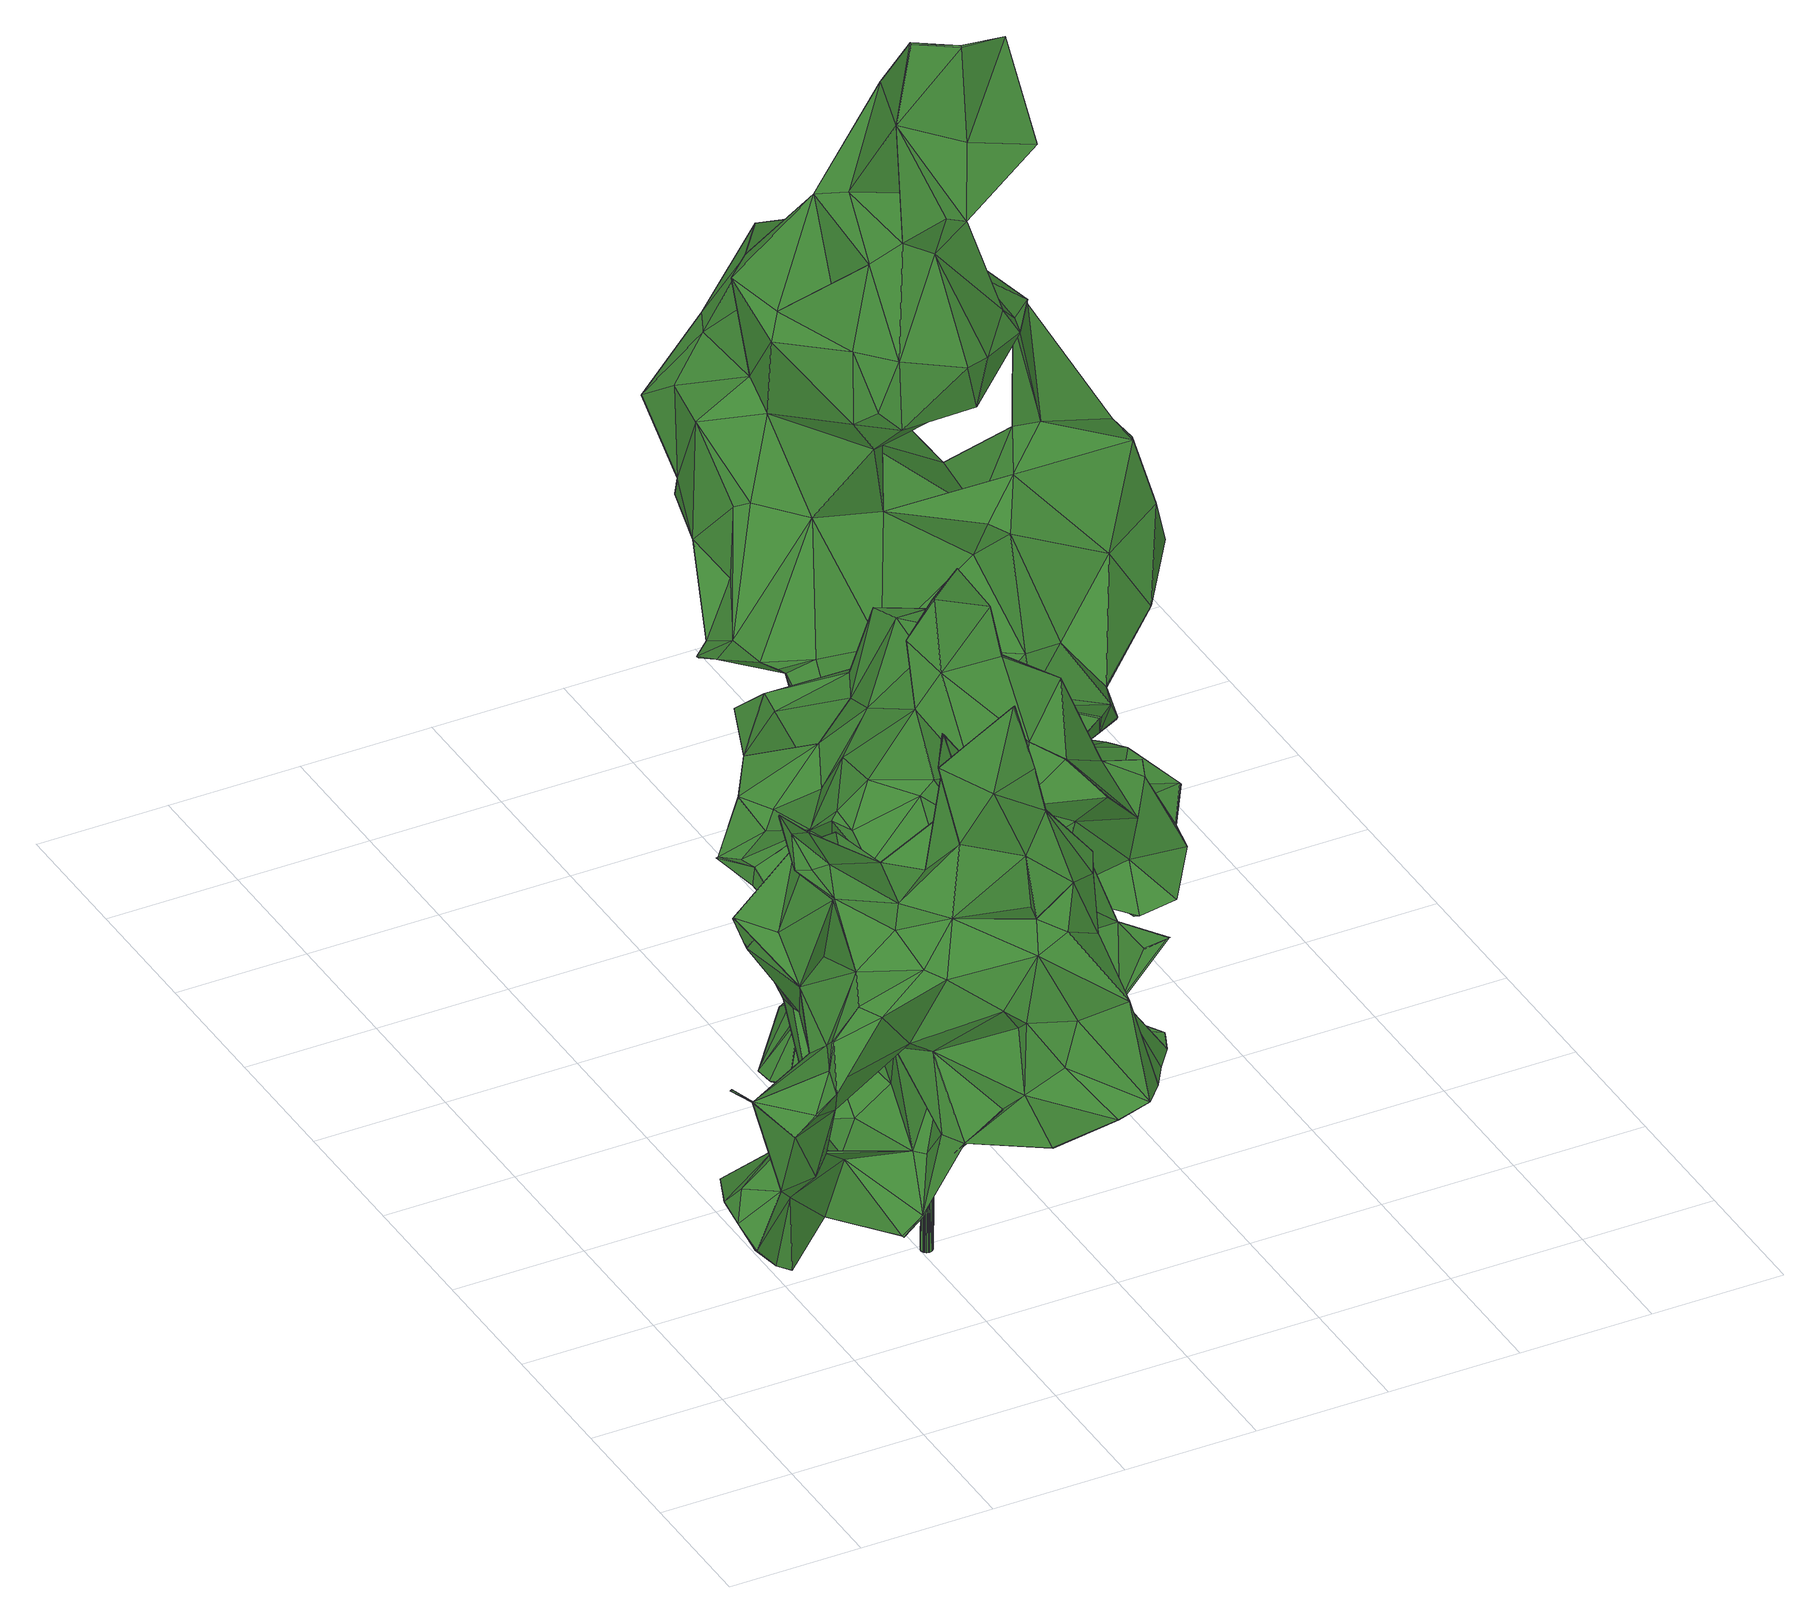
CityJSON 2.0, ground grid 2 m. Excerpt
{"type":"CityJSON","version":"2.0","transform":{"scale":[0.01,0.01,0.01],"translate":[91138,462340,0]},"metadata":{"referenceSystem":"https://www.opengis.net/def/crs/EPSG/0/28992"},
"CityObjects":{
"tree1":{"type":"SolitaryVegetationObject","attributes":{"gtid":80,"crown_width_m":5.77,"crown_median_z":4.52,"trunk_H_m":3.71,"trunk_DBH_m":0.172,"trunk_radius_m":0.0861,"trunk_base_height_m":0.81,"original_gtid":"81"},"geometry":[{"type":"Solid","lod":"3","boundaries":[[[[0,1,2]],[[3,4,5]],[[6,7,8]],[[9,10,11]],[[12,13,14]],[[15,16,17]],[[18,19,20]],[[18,20,21]],[[11,22,23]],[[20,24,21]],[[25,26,27]],[[28,29,30]],[[31,30,29]],[[32,19,33]],[[34,35,36]],[[37,6,8]],[[38,39,40]],[[41,42,43]],[[44,45,46]],[[47,46,45]],[[48,35,49]],[[0,50,51]],[[52,0,51]],[[48,49,19]],[[53,10,54]],[[21,24,41]],[[55,56,14]],[[57,45,58]],[[43,42,59]],[[44,60,61]],[[62,63,61]],[[64,65,30]],[[66,30,65]],[[67,68,69]],[[58,45,70]],[[61,71,62]],[[72,73,74]],[[55,75,56]],[[76,2,77]],[[78,79,80]],[[81,82,80]],[[20,19,32]],[[74,83,72]],[[61,84,71]],[[16,85,86]],[[16,87,85]],[[44,61,88]],[[32,24,20]],[[38,89,90]],[[91,92,93]],[[94,59,95]],[[96,97,98]],[[99,100,101]],[[99,101,102]],[[103,4,104]],[[63,22,105]],[[27,106,107]],[[108,106,27]],[[64,109,110]],[[111,112,99]],[[100,99,112]],[[27,113,25]],[[114,25,113]],[[62,22,63]],[[100,115,116]],[[117,50,43]],[[118,119,120]],[[118,120,121]],[[10,122,123]],[[71,84,124]],[[125,5,4]],[[121,31,47]],[[31,29,47]],[[63,126,88]],[[127,128,129]],[[96,72,83]],[[130,131,132]],[[71,124,62]],[[62,124,133]],[[127,134,135]],[[94,95,87]],[[11,105,22]],[[136,78,137]],[[83,97,96]],[[102,138,67]],[[139,138,102]],[[140,9,23]],[[141,142,53]],[[123,143,144]],[[123,122,143]],[[140,23,22]],[[87,145,146]],[[46,29,147]],[[93,138,139]],[[96,1,73]],[[104,148,149]],[[22,150,140]],[[140,150,151]],[[151,150,133]],[[152,136,153]],[[14,67,69]],[[22,62,150]],[[91,51,117]],[[91,52,51]],[[133,150,62]],[[82,11,10]],[[103,149,154]],[[23,9,11]],[[155,68,156]],[[53,157,141]],[[158,141,157]],[[138,159,67]],[[73,72,96]],[[152,35,136]],[[66,65,64]],[[103,25,160]],[[66,28,30]],[[2,161,77]],[[43,92,117]],[[91,117,92]],[[36,162,163]],[[164,18,21]],[[109,31,165]],[[109,30,31]],[[111,99,67]],[[14,111,67]],[[29,28,147]],[[12,17,166]],[[167,168,169]],[[170,171,172]],[[173,174,6]],[[173,6,55]],[[155,156,175]],[[169,168,40]],[[61,176,84]],[[108,27,26]],[[92,43,59]],[[105,11,82]],[[124,177,178]],[[74,179,180]],[[24,181,42]],[[86,85,95]],[[87,95,85]],[[8,182,37]],[[180,98,97]],[[180,97,74]],[[61,60,183]],[[128,61,183]],[[142,5,123]],[[184,185,162]],[[163,53,54]],[[107,130,186]],[[187,89,38]],[[169,40,177]],[[77,188,76]],[[123,34,80]],[[145,87,16]],[[189,1,96]],[[130,114,113]],[[173,14,13]],[[155,15,68]],[[184,162,48]],[[190,191,192]],[[121,125,103]],[[170,193,115]],[[50,194,195]],[[48,196,18]],[[66,197,28]],[[148,185,149]],[[198,115,193]],[[14,56,111]],[[199,66,64]],[[199,64,200]],[[201,179,202]],[[31,121,120]],[[44,88,126]],[[77,131,203]],[[77,203,188]],[[204,91,205]],[[67,99,102]],[[131,200,132]],[[206,89,207]],[[169,177,134]],[[74,73,205]],[[35,34,57]],[[125,123,5]],[[95,208,86]],[[86,208,181]],[[91,204,52]],[[209,189,96]],[[103,104,149]],[[14,69,210]],[[175,159,211]],[[81,80,212]],[[0,154,149]],[[112,111,115]],[[111,170,115]],[[154,26,103]],[[25,103,26]],[[130,213,186]],[[130,107,188]],[[107,186,27]],[[31,120,119]],[[42,41,24]],[[214,98,215]],[[152,49,35]],[[216,32,217]],[[216,217,218]],[[188,203,219]],[[131,219,203]],[[66,170,172]],[[74,97,83]],[[130,110,109]],[[4,103,125]],[[75,172,171]],[[170,75,171]],[[139,205,93]],[[134,177,135]],[[84,135,177]],[[151,220,140]],[[9,140,220]],[[9,220,10]],[[54,10,220]],[[192,134,190]],[[76,26,2]],[[164,194,18]],[[132,110,130]],[[75,221,37]],[[6,221,55]],[[75,55,221]],[[125,121,222]],[[144,143,223]],[[80,82,10]],[[198,116,115]],[[0,2,154]],[[217,33,224]],[[193,170,199]],[[66,199,170]],[[169,134,192]],[[169,192,182]],[[182,192,37]],[[146,145,175]],[[94,146,59]],[[87,146,94]],[[147,225,44]],[[46,147,44]],[[80,44,212]],[[3,5,158]],[[156,68,67]],[[208,226,42]],[[40,178,177]],[[220,137,54]],[[42,181,208]],[[187,33,19]],[[16,227,17]],[[8,17,227]],[[130,219,131]],[[130,188,219]],[[64,132,200]],[[77,214,228]],[[193,228,214]],[[193,77,228]],[[81,105,82]],[[4,3,104]],[[148,104,3]],[[19,89,187]],[[19,49,89]],[[44,80,79]],[[44,79,70]],[[12,210,229]],[[14,210,12]],[[198,98,101]],[[215,98,198]],[[121,47,34]],[[148,162,185]],[[136,137,207]],[[93,92,211]],[[204,1,0]],[[0,230,204]],[[178,40,39]],[[173,55,14]],[[60,231,183]],[[58,35,57]],[[114,118,121]],[[30,109,64]],[[34,36,163]],[[222,121,34]],[[212,126,63]],[[123,125,222]],[[123,222,34]],[[1,204,73]],[[38,90,39]],[[108,26,76]],[[121,160,25]],[[114,121,25]],[[121,103,160]],[[154,2,26]],[[80,10,123]],[[190,134,127]],[[119,118,130]],[[186,213,27]],[[113,213,130]],[[34,47,57]],[[78,34,163]],[[34,78,80]],[[113,27,213]],[[132,64,110]],[[200,131,199]],[[216,86,181]],[[216,181,32]],[[59,226,95]],[[128,183,129]],[[145,16,15]],[[155,145,15]],[[155,175,145]],[[46,47,29]],[[187,168,167]],[[117,51,50]],[[76,106,108]],[[105,212,63]],[[81,212,105]],[[218,232,216]],[[86,232,16]],[[86,216,232]],[[95,226,208]],[[7,6,174]],[[100,112,115]],[[170,56,75]],[[111,56,170]],[[44,231,60]],[[84,177,124]],[[135,233,127]],[[128,127,233]],[[176,128,233]],[[176,233,135]],[[188,106,76]],[[107,106,188]],[[17,12,234]],[[17,234,15]],[[235,234,229]],[[12,229,234]],[[234,235,236]],[[235,210,68]],[[229,210,235]],[[215,198,193]],[[179,74,202]],[[69,68,210]],[[96,98,209]],[[101,98,180]],[[148,3,158]],[[18,196,19]],[[36,35,162]],[[207,220,178]],[[212,44,126]],[[133,124,178]],[[178,220,151]],[[178,151,133]],[[230,52,204]],[[0,52,230]],[[61,128,176]],[[141,5,142]],[[158,5,141]],[[67,159,156]],[[93,211,138]],[[201,102,179]],[[54,137,163]],[[158,237,148]],[[162,148,237]],[[136,207,89]],[[58,70,136]],[[70,79,136]],[[136,35,58]],[[78,136,79]],[[77,238,131]],[[193,238,77]],[[130,118,114]],[[130,165,119]],[[199,238,193]],[[66,172,191]],[[91,93,205]],[[156,159,175]],[[211,159,138]],[[184,194,50]],[[59,239,92]],[[146,239,59]],[[102,101,180]],[[43,50,195]],[[149,185,0]],[[164,41,195]],[[164,21,41]],[[41,43,195]],[[61,63,88]],[[28,197,147]],[[240,147,197]],[[119,165,31]],[[191,240,197]],[[102,180,179]],[[147,231,225]],[[201,139,102]],[[17,8,166]],[[7,166,8]],[[57,47,45]],[[204,205,73]],[[205,139,202]],[[205,202,74]],[[70,45,44]],[[44,225,231]],[[190,240,191]],[[147,240,231]],[[183,231,240]],[[129,183,240]],[[129,240,127]],[[190,127,240]],[[142,122,53]],[[10,53,122]],[[163,157,53]],[[48,162,35]],[[163,158,157]],[[89,153,136]],[[122,223,143]],[[142,223,122]],[[142,123,144]],[[142,144,223]],[[191,197,66]],[[192,241,37]],[[130,109,165]],[[49,153,89]],[[75,241,172]],[[37,241,75]],[[191,241,192]],[[172,241,191]],[[207,178,206]],[[89,206,90]],[[48,19,196]],[[187,242,218]],[[207,137,220]],[[182,242,169]],[[242,167,169]],[[232,218,242]],[[232,242,182]],[[243,232,182]],[[187,167,242]],[[214,189,209]],[[214,209,98]],[[218,224,187]],[[201,202,139]],[[199,131,238]],[[50,185,184]],[[211,92,239]],[[211,239,175]],[[175,239,146]],[[184,244,194]],[[18,194,244]],[[195,194,164]],[[173,13,174]],[[166,13,12]],[[166,7,13]],[[174,13,7]],[[218,217,224]],[[224,33,187]],[[217,32,33]],[[24,32,181]],[[42,226,59]],[[18,244,48]],[[184,48,244]],[[50,0,185]],[[245,68,15]],[[38,40,168]],[[38,168,187]],[[163,237,158]],[[78,163,137]],[[1,161,2]],[[77,161,214]],[[214,161,189]],[[189,161,1]],[[214,215,193]],[[198,101,116]],[[100,116,101]],[[152,153,49]],[[232,227,16]],[[243,227,232]],[[243,8,227]],[[243,182,8]],[[206,39,90]],[[178,39,206]],[[37,221,6]],[[162,237,163]],[[234,236,15]],[[245,15,236]],[[245,236,68]],[[235,68,236]],[[135,84,176]],[[246,247,248]],[[246,248,249]],[[249,248,250]],[[249,250,251]],[[248,247,252]],[[248,252,250]],[[250,252,253]],[[250,253,251]],[[252,247,254]],[[252,254,253]],[[253,254,255]],[[253,255,251]],[[254,247,256]],[[254,256,255]],[[255,256,257]],[[255,257,251]],[[256,247,258]],[[256,258,257]],[[257,258,259]],[[257,259,251]],[[258,247,260]],[[258,260,259]],[[259,260,261]],[[259,261,251]],[[260,247,262]],[[260,262,261]],[[261,262,263]],[[261,263,251]],[[262,247,264]],[[262,264,263]],[[263,264,265]],[[263,265,251]],[[264,247,266]],[[264,266,265]],[[265,266,267]],[[265,267,251]],[[266,247,268]],[[266,268,267]],[[267,268,269]],[[267,269,251]],[[268,247,270]],[[268,270,269]],[[269,270,271]],[[269,271,251]],[[270,247,272]],[[270,272,271]],[[271,272,273]],[[271,273,251]],[[272,247,274]],[[272,274,273]],[[273,274,275]],[[273,275,251]],[[274,247,276]],[[274,276,275]],[[275,276,277]],[[275,277,251]],[[276,247,278]],[[276,278,277]],[[277,278,279]],[[277,279,251]],[[278,247,280]],[[278,280,279]],[[279,280,281]],[[279,281,251]],[[280,247,282]],[[280,282,281]],[[281,282,283]],[[281,283,251]],[[282,247,284]],[[282,284,283]],[[283,284,285]],[[283,285,251]],[[284,247,286]],[[284,286,285]],[[285,286,287]],[[285,287,251]],[[286,247,288]],[[286,288,287]],[[287,288,289]],[[287,289,251]],[[288,247,290]],[[288,290,289]],[[289,290,291]],[[289,291,251]],[[290,247,292]],[[290,292,291]],[[291,292,293]],[[291,293,251]],[[292,247,294]],[[292,294,293]],[[293,294,295]],[[293,295,251]],[[294,247,246]],[[294,246,295]],[[295,246,249]],[[295,249,251]]]]}]},
"tree2":{"type":"SolitaryVegetationObject","attributes":{"gtid":81,"crown_width_m":6.3,"crown_median_z":4.28,"trunk_H_m":3.61,"trunk_DBH_m":0.186,"trunk_radius_m":0.093,"trunk_base_height_m":0.67,"original_gtid":"82"},"geometry":[{"type":"Solid","lod":"3","boundaries":[[[[296,297,298]],[[299,300,301]],[[302,303,304]],[[305,306,307]],[[308,309,310]],[[311,312,313]],[[314,315,316]],[[316,315,317]],[[318,319,320]],[[313,321,322]],[[323,324,325]],[[326,325,324]],[[327,328,329]],[[330,331,332]],[[333,334,335]],[[301,313,336]],[[337,299,338]],[[337,338,339]],[[340,341,342]],[[343,344,345]],[[346,347,320]],[[348,349,350]],[[311,313,322]],[[351,309,352]],[[299,336,313]],[[299,312,338]],[[353,338,312]],[[354,355,356]],[[357,358,359]],[[340,347,341]],[[360,361,362]],[[335,334,363]],[[364,365,366]],[[367,368,369]],[[370,347,346]],[[371,372,373]],[[371,373,374]],[[375,376,377]],[[311,322,378]],[[341,370,379]],[[322,321,343]],[[380,378,343]],[[344,381,382]],[[383,339,384]],[[385,386,377]],[[387,388,323]],[[321,301,381]],[[389,390,391]],[[343,345,392]],[[374,373,317]],[[375,377,386]],[[373,372,393]],[[364,394,395]],[[333,363,334]],[[396,328,397]],[[314,398,315]],[[375,399,360]],[[375,360,362]],[[386,400,399]],[[311,401,353]],[[354,356,350]],[[402,403,404]],[[405,364,406]],[[364,366,406]],[[407,408,409]],[[394,405,410]],[[394,410,411]],[[399,375,386]],[[376,375,362]],[[412,413,376]],[[414,380,343]],[[316,379,370]],[[415,416,417]],[[418,417,416]],[[419,420,421]],[[410,416,415]],[[411,422,351]],[[357,411,351]],[[389,391,423]],[[297,389,423]],[[414,424,425]],[[323,426,427]],[[301,321,313]],[[392,414,343]],[[428,429,430]],[[428,430,401]],[[298,431,296]],[[329,328,432]],[[425,433,414]],[[425,434,433]],[[350,356,348]],[[435,349,436]],[[306,437,307]],[[438,439,440]],[[441,387,442]],[[296,443,297]],[[444,445,403]],[[332,446,447]],[[345,344,448]],[[449,450,315]],[[431,450,449]],[[377,376,413]],[[451,452,328]],[[451,328,327]],[[453,454,446]],[[363,455,335]],[[332,456,455]],[[331,456,332]],[[325,457,458]],[[459,314,448]],[[454,460,446]],[[340,342,372]],[[461,462,451]],[[354,435,463]],[[350,435,354]],[[407,409,464]],[[352,308,358]],[[400,408,399]],[[390,389,405]],[[405,406,390]],[[455,465,335]],[[323,325,387]],[[354,463,466]],[[326,324,323]],[[396,308,333]],[[356,355,348]],[[385,377,413]],[[438,467,468]],[[469,449,470]],[[322,343,378]],[[471,472,473]],[[382,474,475]],[[409,408,476]],[[409,476,456]],[[477,309,351]],[[478,318,479]],[[472,320,347]],[[480,314,316]],[[310,481,363]],[[454,481,310]],[[340,372,473]],[[477,458,457]],[[482,469,443]],[[465,455,476]],[[370,346,483]],[[370,483,316]],[[423,391,484]],[[462,461,368]],[[462,368,485]],[[315,398,449]],[[388,419,421]],[[407,464,440]],[[357,351,486]],[[442,417,441]],[[330,487,436]],[[387,325,442]],[[330,332,447]],[[437,444,488]],[[426,489,487]],[[382,475,448]],[[459,448,475]],[[392,345,448]],[[374,412,371]],[[446,490,453]],[[482,431,469]],[[296,431,482]],[[477,457,326]],[[491,492,493]],[[491,302,492]],[[449,469,431]],[[445,404,403]],[[315,450,492]],[[494,495,461]],[[482,443,296]],[[340,473,347]],[[434,424,496]],[[392,496,424]],[[335,465,497]],[[305,402,498]],[[342,341,379]],[[474,498,402]],[[357,452,499]],[[395,357,499]],[[319,483,320]],[[474,500,498]],[[395,411,357]],[[501,433,434]],[[310,363,333]],[[368,461,369]],[[502,503,339]],[[448,504,505]],[[351,417,477]],[[426,323,489]],[[325,326,457]],[[440,506,438]],[[387,441,437]],[[507,437,306]],[[359,397,452]],[[411,415,422]],[[496,508,434]],[[505,392,448]],[[505,496,392]],[[317,492,374]],[[315,492,317]],[[509,462,390]],[[354,501,510]],[[511,510,501]],[[415,417,422]],[[351,422,417]],[[387,419,388]],[[506,355,438]],[[396,397,308]],[[507,512,513]],[[306,512,507]],[[298,514,302]],[[303,302,514]],[[513,515,420]],[[515,516,420]],[[485,368,517]],[[336,299,301]],[[353,502,339]],[[360,399,407]],[[335,396,333]],[[335,497,396]],[[452,357,359]],[[368,518,517]],[[368,367,518]],[[404,519,520]],[[469,521,443]],[[347,370,341]],[[374,492,302]],[[348,355,506]],[[484,297,423]],[[297,484,298]],[[330,447,487]],[[445,418,404]],[[513,420,419]],[[364,405,394]],[[325,458,442]],[[407,439,360]],[[452,451,509]],[[462,509,451]],[[321,344,343]],[[381,344,321]],[[470,521,469]],[[331,506,456]],[[426,487,447]],[[426,447,460]],[[446,460,447]],[[381,301,522]],[[381,522,474]],[[405,523,520]],[[387,437,507]],[[419,387,507]],[[362,371,376]],[[489,524,487]],[[453,481,454]],[[515,498,516]],[[307,525,305]],[[526,527,528]],[[475,402,529]],[[395,499,364]],[[371,362,361]],[[371,361,473]],[[510,467,355]],[[510,355,354]],[[515,513,498]],[[305,498,513]],[[530,403,402]],[[462,391,390]],[[401,430,353]],[[412,376,371]],[[367,369,413]],[[369,385,413]],[[374,304,412]],[[302,304,374]],[[448,531,504]],[[527,526,532]],[[531,448,314]],[[474,382,381]],[[400,386,494]],[[396,497,328]],[[433,354,466]],[[433,466,429]],[[393,379,533]],[[407,440,439]],[[455,490,332]],[[332,490,446]],[[455,363,490]],[[453,490,363]],[[382,448,344]],[[366,365,406]],[[511,501,434]],[[337,522,300]],[[337,300,299]],[[339,503,463]],[[358,486,352]],[[474,522,534]],[[445,441,418]],[[506,349,348]],[[496,531,478]],[[511,479,510]],[[459,398,314]],[[522,301,300]],[[453,363,481]],[[507,513,419]],[[514,298,484]],[[529,470,535]],[[532,526,471]],[[467,479,526]],[[462,536,391]],[[443,537,297]],[[538,297,537]],[[478,508,496]],[[529,459,475]],[[520,538,402]],[[402,404,520]],[[524,539,540]],[[372,342,379]],[[430,429,503]],[[514,541,303]],[[517,541,514]],[[442,458,417]],[[477,417,458]],[[435,436,463]],[[339,463,436]],[[339,436,487]],[[346,320,483]],[[472,318,320]],[[372,371,473]],[[524,323,539]],[[489,323,524]],[[318,472,471]],[[526,318,471]],[[473,472,347]],[[393,372,379]],[[330,436,349]],[[542,319,480]],[[494,386,495]],[[353,312,311]],[[460,427,426]],[[383,337,339]],[[411,395,394]],[[313,312,299]],[[339,338,353]],[[318,526,479]],[[390,365,509]],[[385,495,386]],[[369,495,385]],[[491,298,302]],[[397,359,358]],[[506,330,349]],[[319,318,480]],[[521,537,443]],[[464,409,456]],[[465,476,400]],[[408,407,399]],[[538,537,402]],[[367,413,412]],[[317,393,533]],[[367,412,304]],[[367,304,303]],[[400,494,465]],[[361,439,471]],[[506,440,464]],[[506,464,456]],[[506,331,330]],[[373,393,317]],[[468,439,438]],[[532,439,468]],[[456,476,455]],[[333,308,310]],[[414,428,380]],[[380,428,378]],[[537,521,529]],[[537,529,402]],[[521,470,529]],[[529,535,543]],[[403,530,488]],[[444,403,488]],[[445,444,441]],[[418,441,417]],[[388,539,323]],[[479,511,508]],[[479,508,478]],[[483,480,316]],[[542,480,483]],[[475,474,402]],[[467,510,479]],[[533,379,316]],[[459,543,535]],[[398,459,535]],[[449,535,470]],[[398,535,449]],[[353,430,502]],[[471,473,361]],[[408,400,476]],[[361,360,439]],[[467,438,355]],[[468,467,528]],[[468,528,527]],[[526,528,467]],[[452,397,328]],[[310,309,454]],[[454,309,477]],[[491,493,298]],[[298,493,431]],[[461,495,369]],[[431,493,450]],[[492,450,493]],[[532,468,527]],[[471,439,532]],[[352,309,308]],[[406,365,390]],[[432,328,497]],[[451,327,494]],[[327,329,465]],[[494,327,465]],[[451,494,461]],[[411,410,415]],[[530,402,305]],[[305,525,530]],[[354,433,501]],[[437,488,525]],[[307,437,525]],[[525,488,530]],[[441,444,437]],[[305,512,306]],[[513,512,305]],[[531,314,544]],[[542,483,319]],[[480,544,314]],[[318,544,480]],[[520,523,538]],[[478,544,318]],[[478,531,544]],[[505,504,496]],[[496,504,531]],[[459,529,543]],[[383,384,540]],[[316,317,533]],[[487,384,339]],[[425,424,434]],[[392,424,414]],[[477,326,454]],[[308,397,358]],[[502,430,503]],[[465,329,432]],[[432,497,465]],[[534,498,500]],[[534,500,474]],[[534,516,498]],[[540,539,383]],[[421,383,539]],[[421,539,388]],[[414,433,428]],[[433,429,428]],[[519,416,410]],[[404,416,519]],[[404,418,416]],[[311,428,401]],[[378,428,311]],[[350,349,435]],[[520,410,405]],[[519,410,520]],[[364,499,365]],[[509,365,452]],[[452,365,499]],[[487,540,384]],[[351,352,486]],[[358,357,486]],[[389,297,523]],[[538,523,297]],[[405,389,523]],[[383,522,337]],[[522,383,534]],[[326,323,427]],[[434,508,511]],[[421,420,383]],[[383,420,534]],[[420,516,534]],[[454,427,460]],[[326,427,454]],[[303,541,367]],[[367,541,518]],[[517,518,541]],[[524,540,545]],[[540,487,545]],[[524,545,487]],[[466,463,503]],[[466,503,429]],[[462,485,546]],[[536,462,546]],[[517,546,485]],[[517,514,546]],[[514,484,546]],[[391,546,484]],[[536,546,391]],[[547,548,549]],[[547,549,550]],[[550,549,551]],[[550,551,552]],[[549,548,553]],[[549,553,551]],[[551,553,554]],[[551,554,552]],[[553,548,555]],[[553,555,554]],[[554,555,556]],[[554,556,552]],[[555,548,557]],[[555,557,556]],[[556,557,558]],[[556,558,552]],[[557,548,559]],[[557,559,558]],[[558,559,560]],[[558,560,552]],[[559,548,561]],[[559,561,560]],[[560,561,562]],[[560,562,552]],[[561,548,563]],[[561,563,562]],[[562,563,564]],[[562,564,552]],[[563,548,565]],[[563,565,564]],[[564,565,566]],[[564,566,552]],[[565,548,567]],[[565,567,566]],[[566,567,568]],[[566,568,552]],[[567,548,569]],[[567,569,568]],[[568,569,570]],[[568,570,552]],[[569,548,571]],[[569,571,570]],[[570,571,572]],[[570,572,552]],[[571,548,573]],[[571,573,572]],[[572,573,574]],[[572,574,552]],[[573,548,575]],[[573,575,574]],[[574,575,576]],[[574,576,552]],[[575,548,577]],[[575,577,576]],[[576,577,578]],[[576,578,552]],[[577,548,579]],[[577,579,578]],[[578,579,580]],[[578,580,552]],[[579,548,581]],[[579,581,580]],[[580,581,582]],[[580,582,552]],[[581,548,583]],[[581,583,582]],[[582,583,584]],[[582,584,552]],[[583,548,585]],[[583,585,584]],[[584,585,586]],[[584,586,552]],[[585,548,587]],[[585,587,586]],[[586,587,588]],[[586,588,552]],[[587,548,589]],[[587,589,588]],[[588,589,590]],[[588,590,552]],[[589,548,591]],[[589,591,590]],[[590,591,592]],[[590,592,552]],[[591,548,593]],[[591,593,592]],[[592,593,594]],[[592,594,552]],[[593,548,595]],[[593,595,594]],[[594,595,596]],[[594,596,552]],[[595,548,547]],[[595,547,596]],[[596,547,550]],[[596,550,552]]]]}]},
"tree3":{"type":"SolitaryVegetationObject","attributes":{"gtid":56,"crown_width_m":6.75,"crown_median_z":4.76,"trunk_H_m":4.23,"trunk_DBH_m":0.224,"trunk_radius_m":0.112,"trunk_base_height_m":0.53,"original_gtid":"56"},"geometry":[{"type":"Solid","lod":"3","boundaries":[[[[597,598,599]],[[600,601,602]],[[603,604,605]],[[606,605,604]],[[607,608,609]],[[599,610,611]],[[612,613,614]],[[615,616,617]],[[618,619,620]],[[618,620,621]],[[622,623,624]],[[625,626,627]],[[628,608,607]],[[629,630,631]],[[632,633,634]],[[597,635,598]],[[601,636,637]],[[638,639,608]],[[640,641,642]],[[643,644,645]],[[643,645,646]],[[647,648,649]],[[650,605,606]],[[651,652,653]],[[654,655,656]],[[657,655,654]],[[601,600,636]],[[658,659,660]],[[661,659,658]],[[606,604,662]],[[663,664,665]],[[666,667,637]],[[668,666,637]],[[669,656,655]],[[669,655,670]],[[671,672,673]],[[673,674,671]],[[675,676,677]],[[678,664,663]],[[670,679,680]],[[681,682,683]],[[680,679,684]],[[685,686,679]],[[687,686,685]],[[634,688,632]],[[689,690,691]],[[604,692,662]],[[651,688,634]],[[602,601,667]],[[602,667,693]],[[630,694,695]],[[618,621,690]],[[696,697,698]],[[676,699,640]],[[695,603,605]],[[631,695,605]],[[683,682,700]],[[695,631,630]],[[631,605,650]],[[631,650,629]],[[701,702,652]],[[701,652,651]],[[692,604,683]],[[603,683,604]],[[703,704,705]],[[706,707,609]],[[708,611,661]],[[614,638,612]],[[709,710,711]],[[681,603,694]],[[712,713,714]],[[681,629,682]],[[637,667,601]],[[622,715,684]],[[622,684,716]],[[717,718,719]],[[717,719,720]],[[721,608,628]],[[722,649,723]],[[640,724,725]],[[625,627,645]],[[608,639,706]],[[726,684,727]],[[647,649,696]],[[704,728,729]],[[661,730,659]],[[682,730,661]],[[731,641,725]],[[654,656,732]],[[733,734,735]],[[693,600,602]],[[719,718,736]],[[719,736,725]],[[642,641,737]],[[618,690,711]],[[712,648,713]],[[638,614,639]],[[697,738,650]],[[629,650,738]],[[639,614,739]],[[639,739,740]],[[716,686,741]],[[664,678,732]],[[676,642,737]],[[676,737,677]],[[660,738,697]],[[635,646,645]],[[742,710,743]],[[651,744,745]],[[746,654,732]],[[747,746,732]],[[635,658,646]],[[600,693,740]],[[746,748,654]],[[658,643,646]],[[749,750,751]],[[752,597,708]],[[753,754,714]],[[660,643,658]],[[752,658,635]],[[659,730,629]],[[709,743,710]],[[687,755,686]],[[622,624,715]],[[714,713,698]],[[756,636,757]],[[756,757,739]],[[702,758,714]],[[714,758,712]],[[745,759,712]],[[708,597,599]],[[630,629,694]],[[637,760,632]],[[761,632,760]],[[698,697,753]],[[698,753,714]],[[675,699,676]],[[635,597,752]],[[762,739,757]],[[762,757,636]],[[763,626,716]],[[763,716,741]],[[598,616,599]],[[726,727,715]],[[641,764,737]],[[726,715,624]],[[657,685,765]],[[737,764,677]],[[617,751,672]],[[735,734,720]],[[664,766,665]],[[600,740,762]],[[600,762,636]],[[767,761,760]],[[767,760,768]],[[761,742,747]],[[732,656,664]],[[753,769,754]],[[725,724,719]],[[720,719,724]],[[656,766,664]],[[770,690,771]],[[745,772,759]],[[773,772,745]],[[749,751,598]],[[617,598,751]],[[703,735,774]],[[749,598,775]],[[685,679,776]],[[685,776,765]],[[769,702,754]],[[699,777,640]],[[725,641,640]],[[714,754,702]],[[632,761,663]],[[642,676,640]],[[721,638,608]],[[651,653,778]],[[651,778,688]],[[625,644,649]],[[625,649,722]],[[718,733,626]],[[718,626,763]],[[731,764,641]],[[681,683,603]],[[670,680,779]],[[670,779,656]],[[681,694,629]],[[663,633,632]],[[609,615,780]],[[743,747,742]],[[781,782,615]],[[702,769,653]],[[742,761,783]],[[742,783,614]],[[784,772,785]],[[677,786,621]],[[729,728,668]],[[643,660,787]],[[735,628,780]],[[735,780,774]],[[788,697,787]],[[614,613,742]],[[710,742,613]],[[644,696,649]],[[633,665,789]],[[633,789,634]],[[784,790,722]],[[691,690,770]],[[764,786,677]],[[733,705,749]],[[703,705,733]],[[623,784,624]],[[784,726,624]],[[716,626,622]],[[790,791,722]],[[622,791,790]],[[626,791,622]],[[612,699,675]],[[778,668,688]],[[747,743,746]],[[768,756,739]],[[774,792,704]],[[792,693,728]],[[695,694,603]],[[614,768,739]],[[615,774,616]],[[780,616,774]],[[731,725,736]],[[689,709,711]],[[640,777,724]],[[721,724,777]],[[700,673,662]],[[700,662,692]],[[792,728,704]],[[759,648,712]],[[755,793,718]],[[794,795,697]],[[773,785,772]],[[599,611,708]],[[781,672,671]],[[673,796,794]],[[774,615,609]],[[781,599,782]],[[682,661,700]],[[611,700,661]],[[784,623,790]],[[688,668,632]],[[637,632,668]],[[677,620,675]],[[672,797,796]],[[791,625,722]],[[674,781,671]],[[621,786,690]],[[723,649,648]],[[685,709,689]],[[691,685,689]],[[753,795,797]],[[721,628,735]],[[721,735,720]],[[729,668,778]],[[722,772,784]],[[723,759,772]],[[723,772,722]],[[670,655,765]],[[786,771,690]],[[672,796,673]],[[763,686,755]],[[741,686,763]],[[723,648,759]],[[644,625,645]],[[635,645,627]],[[791,626,625]],[[750,749,769]],[[771,731,798]],[[771,798,718]],[[720,724,721]],[[780,599,616]],[[608,706,609]],[[752,661,658]],[[617,672,615]],[[731,786,764]],[[615,672,781]],[[771,718,793]],[[771,793,755]],[[700,611,674]],[[692,683,700]],[[639,707,706]],[[700,674,673]],[[771,786,731]],[[662,673,794]],[[663,665,633]],[[796,795,794]],[[615,782,780]],[[665,766,779]],[[766,656,779]],[[785,779,784]],[[784,779,680]],[[784,680,726]],[[790,623,622]],[[755,770,771]],[[746,743,748]],[[621,620,677]],[[755,718,763]],[[657,654,748]],[[799,765,800]],[[619,613,620]],[[619,710,613]],[[693,707,639]],[[721,777,638]],[[691,770,687]],[[687,770,755]],[[687,685,691]],[[794,650,606]],[[794,606,662]],[[689,711,690]],[[761,768,801]],[[767,768,761]],[[612,777,699]],[[638,777,612]],[[788,787,660]],[[644,787,696]],[[663,761,678]],[[753,672,751]],[[753,751,750]],[[628,609,780]],[[607,609,628]],[[634,744,651]],[[680,684,726]],[[609,707,792]],[[693,792,707]],[[684,715,727]],[[735,703,733]],[[650,794,697]],[[780,782,599]],[[672,753,797]],[[769,753,750]],[[648,647,713]],[[693,639,740]],[[802,738,659]],[[802,659,629]],[[752,708,661]],[[660,659,738]],[[598,617,616]],[[800,803,776]],[[647,698,713]],[[647,696,698]],[[702,653,652]],[[753,697,795]],[[802,629,738]],[[711,619,618]],[[711,710,619]],[[637,636,756]],[[612,620,613]],[[675,620,612]],[[696,787,697]],[[643,787,644]],[[781,610,599]],[[796,797,795]],[[761,801,783]],[[653,704,729]],[[778,653,729]],[[669,670,656]],[[769,749,705]],[[703,774,704]],[[653,769,705]],[[653,705,704]],[[712,701,745]],[[712,758,701]],[[702,701,758]],[[651,745,701]],[[709,748,743]],[[749,775,733]],[[773,745,744]],[[627,598,635]],[[627,775,598]],[[682,629,730]],[[733,627,626]],[[733,775,627]],[[801,614,783]],[[736,718,798]],[[736,798,731]],[[717,733,718]],[[679,670,799]],[[765,799,670]],[[785,773,744]],[[732,761,747]],[[732,678,761]],[[774,609,792]],[[668,728,666]],[[667,666,728]],[[667,728,693]],[[804,744,789]],[[744,634,789]],[[804,789,665]],[[788,660,697]],[[801,768,614]],[[779,744,804]],[[665,779,804]],[[779,785,744]],[[709,685,748]],[[657,748,685]],[[776,679,800]],[[799,800,679]],[[684,679,686]],[[716,684,686]],[[657,765,655]],[[776,803,765]],[[800,765,803]],[[637,756,760]],[[768,760,756]],[[739,762,740]],[[717,734,733]],[[720,734,717]],[[674,611,610]],[[674,610,781]],[[805,806,807]],[[805,807,808]],[[808,807,809]],[[808,809,810]],[[807,806,811]],[[807,811,809]],[[809,811,812]],[[809,812,810]],[[811,806,813]],[[811,813,812]],[[812,813,814]],[[812,814,810]],[[813,806,815]],[[813,815,814]],[[814,815,816]],[[814,816,810]],[[815,806,817]],[[815,817,816]],[[816,817,818]],[[816,818,810]],[[817,806,819]],[[817,819,818]],[[818,819,820]],[[818,820,810]],[[819,806,821]],[[819,821,820]],[[820,821,822]],[[820,822,810]],[[821,806,823]],[[821,823,822]],[[822,823,824]],[[822,824,810]],[[823,806,825]],[[823,825,824]],[[824,825,826]],[[824,826,810]],[[825,806,827]],[[825,827,826]],[[826,827,828]],[[826,828,810]],[[827,806,829]],[[827,829,828]],[[828,829,830]],[[828,830,810]],[[829,806,831]],[[829,831,830]],[[830,831,832]],[[830,832,810]],[[831,806,833]],[[831,833,832]],[[832,833,834]],[[832,834,810]],[[833,806,835]],[[833,835,834]],[[834,835,836]],[[834,836,810]],[[835,806,837]],[[835,837,836]],[[836,837,838]],[[836,838,810]],[[837,806,839]],[[837,839,838]],[[838,839,840]],[[838,840,810]],[[839,806,841]],[[839,841,840]],[[840,841,842]],[[840,842,810]],[[841,806,843]],[[841,843,842]],[[842,843,844]],[[842,844,810]],[[843,806,845]],[[843,845,844]],[[844,845,846]],[[844,846,810]],[[845,806,847]],[[845,847,846]],[[846,847,848]],[[846,848,810]],[[847,806,849]],[[847,849,848]],[[848,849,850]],[[848,850,810]],[[849,806,851]],[[849,851,850]],[[850,851,852]],[[850,852,810]],[[851,806,853]],[[851,853,852]],[[852,853,854]],[[852,854,810]],[[853,806,805]],[[853,805,854]],[[854,805,808]],[[854,808,810]]]]}]}
},
"vertices":[
[395,288,656],[444,359,718],[352,361,650],[196,252,540],[195,254,539],[186,245,500],[679,497,349],[681,496,349],[611,441,352],[91,273,221],[129,276,304],[79,305,249],[712,417,407],[683,467,383],[686,470,492],[670,329,404],[659,299,373],[682,389,406],[438,161,431],[357,180,367],[463,129,357],[523,52,430],[126,351,178],[90,276,220],[525,53,429],[262,378,674],[263,376,676],[215,400,723],[294,587,396],[252,538,457],[253,553,497],[207,524,524],[465,130,355],[420,188,397],[213,352,453],[331,333,440],[235,312,485],[542,476,362],[317,221,237],[282,214,219],[331,334,236],[570,50,446],[598,80,446],[565,99,581],[258,429,287],[296,489,411],[271,511,415],[265,483,427],[352,262,469],[343,220,362],[460,164,649],[481,209,675],[482,210,674],[124,226,422],[173,260,323],[592,450,426],[610,487,512],[338,432,440],[358,395,335],[571,139,561],[286,528,216],[251,515,192],[149,439,171],[131,456,215],[366,527,586],[321,483,479],[396,554,467],[667,413,596],[711,412,475],[697,446,502],[304,396,295],[253,470,166],[548,401,884],[484,337,800],[562,367,799],[541,502,429],[267,398,718],[379,465,645],[212,304,326],[252,337,288],[175,333,341],[161,366,301],[95,325,289],[550,402,883],[296,476,166],[664,185,444],[635,205,388],[664,187,446],[196,418,232],[315,221,239],[282,212,219],[544,220,708],[568,195,633],[596,264,680],[558,204,477],[649,150,446],[456,444,787],[483,440,766],[504,520,780],[600,482,642],[575,566,650],[569,496,684],[610,440,666],[261,310,598],[234,252,585],[84,354,254],[235,448,747],[225,464,772],[239,397,718],[213,502,559],[338,499,629],[608,486,514],[563,528,622],[252,438,708],[228,472,575],[561,529,622],[573,565,652],[505,162,675],[184,517,585],[183,519,584],[211,500,557],[232,418,518],[95,294,448],[97,295,448],[239,428,157],[222,321,484],[194,410,265],[371,541,193],[303,578,224],[362,612,260],[269,503,683],[375,586,623],[374,587,621],[175,337,145],[438,469,212],[346,500,180],[338,294,292],[211,302,324],[615,305,666],[617,305,684],[133,298,168],[152,220,454],[95,293,450],[73,314,462],[74,314,464],[579,275,462],[581,245,481],[291,578,384],[258,229,574],[332,251,614],[148,340,156],[157,297,154],[414,349,387],[349,274,296],[324,317,641],[635,399,483],[636,395,542],[154,219,452],[176,205,489],[602,362,586],[274,429,547],[421,416,649],[319,266,490],[200,255,426],[488,138,474],[185,519,584],[682,466,382],[457,329,334],[351,275,295],[437,376,290],[499,496,524],[475,487,490],[433,511,457],[681,468,384],[681,497,351],[568,310,525],[260,515,194],[331,443,224],[233,348,186],[556,368,709],[506,461,713],[563,119,438],[502,359,324],[302,577,226],[416,179,564],[357,231,602],[224,464,770],[368,239,307],[277,478,718],[462,446,779],[381,489,260],[365,494,362],[425,452,313],[502,487,612],[445,168,542],[510,145,539],[419,188,399],[293,578,385],[560,529,650],[387,510,566],[375,588,622],[574,345,708],[567,345,744],[339,499,631],[532,337,684],[566,343,744],[280,214,221],[254,331,283],[621,117,443],[503,522,781],[712,414,474],[584,323,604],[179,389,288],[233,449,745],[504,462,712],[544,496,666],[528,206,399],[490,215,384],[505,284,335],[271,501,682],[149,287,281],[576,452,396],[212,352,456],[71,313,463],[401,223,391],[300,539,388],[622,116,446],[631,340,391],[502,484,612],[742,394,434],[525,308,621],[335,520,261],[558,290,361],[287,529,214],[741,392,433],[775,381,448],[773,380,449],[186,225,493],[368,526,587],[527,213,602],[362,611,262],[427,412,391],[496,296,330],[564,328,388],[445,192,520],[740,392,435],[399,352,81],[390,352,81],[398,354,81],[408,363,452],[408,365,452],[400,362,452],[397,357,81],[407,367,452],[396,358,81],[405,369,452],[394,360,81],[404,370,452],[392,360,81],[402,371,452],[390,361,81],[399,371,452],[388,360,81],[397,371,452],[385,359,81],[395,370,452],[384,358,81],[393,368,452],[382,356,81],[392,367,452],[382,354,81],[391,365,452],[381,352,81],[391,362,453],[382,349,81],[391,360,453],[383,347,81],[392,358,453],[384,346,81],[394,356,453],[386,344,81],[396,355,453],[388,344,81],[398,354,453],[390,343,81],[400,354,453],[393,344,81],[402,354,452],[394,345,81],[404,355,452],[396,346,81],[406,357,452],[398,348,81],[407,358,452],[398,350,81],[408,360,452],
[457,1036,526],[445,931,405],[400,900,549],[862,909,373],[838,911,380],[838,913,382],[482,839,580],[386,788,534],[454,778,552],[682,1058,272],[675,1060,149],[674,1062,150],[381,574,200],[439,683,143],[446,577,205],[974,818,401],[912,883,409],[913,885,410],[677,852,628],[599,904,725],[642,824,758],[600,840,746],[747,645,720],[671,664,734],[665,659,775],[857,864,460],[927,856,431],[598,776,242],[507,798,241],[503,823,184],[496,761,255],[401,649,399],[348,638,293],[480,629,352],[661,575,347],[628,467,365],[579,491,309],[422,526,193],[442,500,206],[436,500,213],[861,910,374],[801,832,397],[895,830,414],[842,725,392],[581,694,870],[650,758,860],[580,696,870],[862,806,473],[780,817,478],[799,793,480],[647,718,818],[660,682,841],[779,477,424],[768,549,409],[792,518,394],[382,742,170],[346,664,211],[979,811,389],[892,555,454],[793,534,477],[820,449,455],[300,667,209],[302,634,211],[300,634,213],[538,527,624],[578,582,656],[506,551,687],[468,499,201],[408,710,284],[401,652,400],[502,723,314],[385,679,568],[315,706,512],[383,677,568],[651,758,857],[544,679,712],[547,710,805],[593,750,742],[524,777,662],[483,548,670],[434,605,677],[399,585,618],[947,832,430],[649,759,857],[907,773,418],[801,885,442],[768,845,459],[742,825,369],[725,728,395],[388,623,614],[406,549,580],[565,858,166],[670,833,209],[434,824,392],[415,732,481],[366,771,515],[796,730,474],[632,754,771],[396,738,264],[381,727,258],[381,573,203],[311,597,228],[658,909,595],[489,510,599],[427,529,479],[981,811,391],[600,962,347],[533,1019,243],[542,895,264],[458,805,370],[497,760,387],[565,570,514],[488,517,475],[517,524,399],[477,780,257],[387,772,222],[446,701,652],[397,624,627],[911,703,441],[410,794,198],[475,797,224],[430,820,170],[488,907,170],[689,912,221],[721,918,256],[711,896,236],[386,787,182],[423,870,426],[812,656,448],[888,643,430],[614,674,287],[551,671,254],[953,693,455],[954,691,454],[953,693,453],[489,1010,556],[454,648,281],[904,611,452],[851,608,552],[814,588,424],[777,623,420],[587,984,192],[702,517,578],[636,556,600],[625,559,511],[489,907,167],[486,833,150],[494,1027,504],[558,994,206],[504,1019,240],[593,589,264],[626,594,291],[681,786,505],[609,953,598],[575,928,612],[347,634,435],[346,640,294],[510,585,241],[508,644,193],[507,504,325],[599,472,368],[476,794,223],[471,819,168],[632,825,532],[593,642,261],[329,601,450],[315,712,479],[883,617,415],[590,565,397],[465,538,343],[904,610,450],[784,493,572],[721,460,645],[523,1021,529],[573,984,525],[666,581,680],[664,657,774],[575,662,772],[688,883,399],[657,849,429],[516,521,398],[439,685,143],[729,670,621],[782,593,605],[697,757,647],[478,578,214],[473,1038,525],[635,753,770],[356,831,536],[279,748,513],[302,667,208],[733,682,340],[560,1015,232],[615,719,293],[550,555,266],[513,924,475],[550,876,610],[494,989,538],[413,558,456],[412,666,546],[760,658,542],[438,568,223],[738,982,286],[379,690,273],[684,903,315],[852,606,553],[913,703,439],[890,642,428],[710,691,608],[730,646,522],[682,536,454],[650,970,232],[773,612,587],[374,664,428],[827,554,589],[835,577,600],[648,1040,236],[738,981,283],[356,831,539],[762,970,281],[761,970,284],[282,748,514],[311,737,507],[506,799,244],[526,884,316],[545,983,507],[778,873,389],[505,895,373],[652,734,343],[646,1044,237],[701,539,666],[721,460,647],[722,462,646],[540,921,466],[561,1014,234],[723,747,632],[699,538,667],[640,823,759],[744,872,373],[627,901,568],[311,738,504],[539,922,465],[530,910,373],[657,824,344],[685,781,363],[365,770,517],[650,729,667],[584,864,563],[723,748,634],[676,737,359],[282,749,512],[599,752,67],[590,752,67],[599,754,67],[604,735,428],[604,737,428],[595,735,428],[598,756,67],[603,739,428],[597,758,67],[602,741,428],[595,760,67],[600,743,428],[593,761,67],[597,744,428],[590,761,67],[595,744,428],[588,761,67],[593,744,429],[586,760,67],[590,743,429],[584,759,67],[588,742,428],[582,757,67],[587,740,428],[581,755,67],[586,738,428],[581,752,67],[585,735,428],[581,750,67],[586,733,428],[582,748,67],[586,731,428],[583,746,67],[588,729,428],[585,744,67],[590,727,428],[587,743,67],[592,726,428],[590,743,66],[594,726,428],[592,743,66],[597,726,428],[594,744,66],[599,727,428],[596,745,67],[601,728,428],[598,747,67],[603,730,428],[599,749,67],[604,732,428],
[889,1157,806],[872,1183,794],[984,1212,864],[1249,1424,376],[1221,1469,340],[1233,1439,374],[978,1244,1328],[996,1299,1253],[889,1351,1253],[950,1359,1221],[1148,1201,649],[1168,1170,553],[1150,1262,641],[990,1240,868],[962,1221,902],[1031,1053,366],[943,1153,321],[1060,1248,302],[1031,1287,855],[987,1240,865],[988,1273,870],[793,1051,302],[802,1094,305],[916,1019,344],[799,1012,306],[572,1258,466],[625,1367,484],[571,1333,420],[688,1379,725],[701,1275,614],[760,1207,748],[1128,1160,675],[804,1228,1248],[835,1243,1361],[835,1246,1362],[983,1528,314],[915,1514,320],[874,1594,430],[775,1157,804],[1221,1466,337],[1031,1502,309],[1145,1141,411],[1235,1271,412],[987,955,413],[894,970,431],[933,880,455],[733,1218,908],[664,1323,883],[726,1203,802],[745,1168,835],[719,1470,849],[688,1564,746],[685,1424,759],[849,1359,1226],[807,1519,538],[791,1496,576],[892,1512,646],[754,1303,159],[794,1307,238],[742,1439,294],[746,1267,176],[773,1160,914],[805,1211,1066],[768,1237,1028],[849,1203,1040],[996,1350,1169],[870,1501,151],[777,1454,142],[779,1530,261],[1012,1457,426],[1160,1426,361],[996,1521,426],[828,1385,292],[717,1325,434],[979,1319,909],[977,1322,908],[923,1379,1025],[962,1285,916],[1006,976,370],[946,911,407],[891,910,379],[848,1457,132],[680,1200,434],[595,1331,424],[895,1196,1211],[864,1138,1127],[999,1192,1177],[564,1289,419],[660,1170,249],[607,1172,453],[644,1104,263],[932,1582,450],[721,1151,233],[736,1051,281],[625,1065,241],[1028,1309,1173],[1154,1406,484],[897,1216,1352],[897,1219,1354],[657,1425,928],[760,1383,1057],[690,1447,942],[1008,976,373],[908,1249,1084],[722,1521,613],[810,1564,725],[929,1230,581],[959,1387,555],[812,1352,662],[1173,1265,501],[1152,1314,511],[904,1154,884],[749,1212,178],[832,1193,234],[752,1173,222],[712,1615,740],[755,1555,866],[778,1585,882],[548,1317,412],[579,1193,467],[912,1211,526],[750,1168,454],[937,1109,418],[939,1156,584],[1083,1144,514],[610,1437,701],[625,1528,701],[993,1113,416],[893,1004,430],[572,1332,416],[551,1317,409],[1082,1428,465],[938,1494,467],[847,1165,1120],[802,1013,319],[762,1328,146],[797,1252,608],[918,1181,592],[974,1214,635],[855,1090,373],[930,880,454],[788,1335,1080],[1107,1333,315],[1262,1340,372],[595,1171,464],[888,1266,238],[760,1223,170],[734,1544,463],[658,1558,569],[757,1302,158],[775,1300,169],[746,1267,172],[815,1332,724],[813,1377,858],[847,1314,908],[864,1136,890],[836,1470,949],[774,1562,870],[663,1078,274],[1100,1419,322],[1162,1425,358],[758,1603,743],[604,1583,659],[1023,1461,312],[918,1396,232],[1216,1423,363],[649,1166,466],[889,910,382],[795,1253,260],[767,1505,258],[1008,1423,318],[1078,1371,306],[864,1486,746],[625,1062,244],[734,1049,284],[636,1540,540],[662,1593,477],[1010,1285,659],[778,1219,752],[705,1165,243],[1030,1052,370],[949,1566,464],[726,1452,385],[1040,1259,673],[1034,1286,857],[1033,1285,855],[931,1325,261],[610,1446,505],[660,1593,474],[797,1011,308],[685,1345,913],[760,1332,940],[862,1540,380],[629,1366,600],[644,1345,614],[1040,1368,521],[685,1115,270],[883,1388,1093],[912,1468,1004],[918,1459,1011],[916,1469,1003],[791,1051,306],[795,1269,416],[819,1249,402],[967,1335,297],[856,1223,1124],[798,1095,307],[747,1495,439],[851,1302,52],[840,1302,53],[851,1305,52],[873,1309,475],[873,1312,475],[862,1309,476],[850,1308,52],[872,1315,475],[848,1310,52],[870,1317,475],[845,1312,53],[868,1319,475],[843,1313,53],[865,1320,475],[840,1313,53],[862,1320,476],[837,1313,53],[859,1320,476],[834,1312,53],[856,1319,476],[832,1310,53],[854,1317,476],[830,1307,53],[852,1315,476],[829,1305,54],[851,1312,476],[829,1302,54],[851,1309,476],[829,1299,54],[851,1306,476],[830,1296,54],[852,1303,476],[832,1294,54],[854,1301,476],[835,1292,53],[857,1299,476],[837,1291,53],[859,1298,476],[840,1291,53],[862,1298,476],[843,1291,53],[865,1298,476],[846,1292,53],[868,1299,476],[848,1294,53],[870,1301,475],[850,1297,53],[872,1304,475],[851,1299,52],[873,1306,475]
]}
